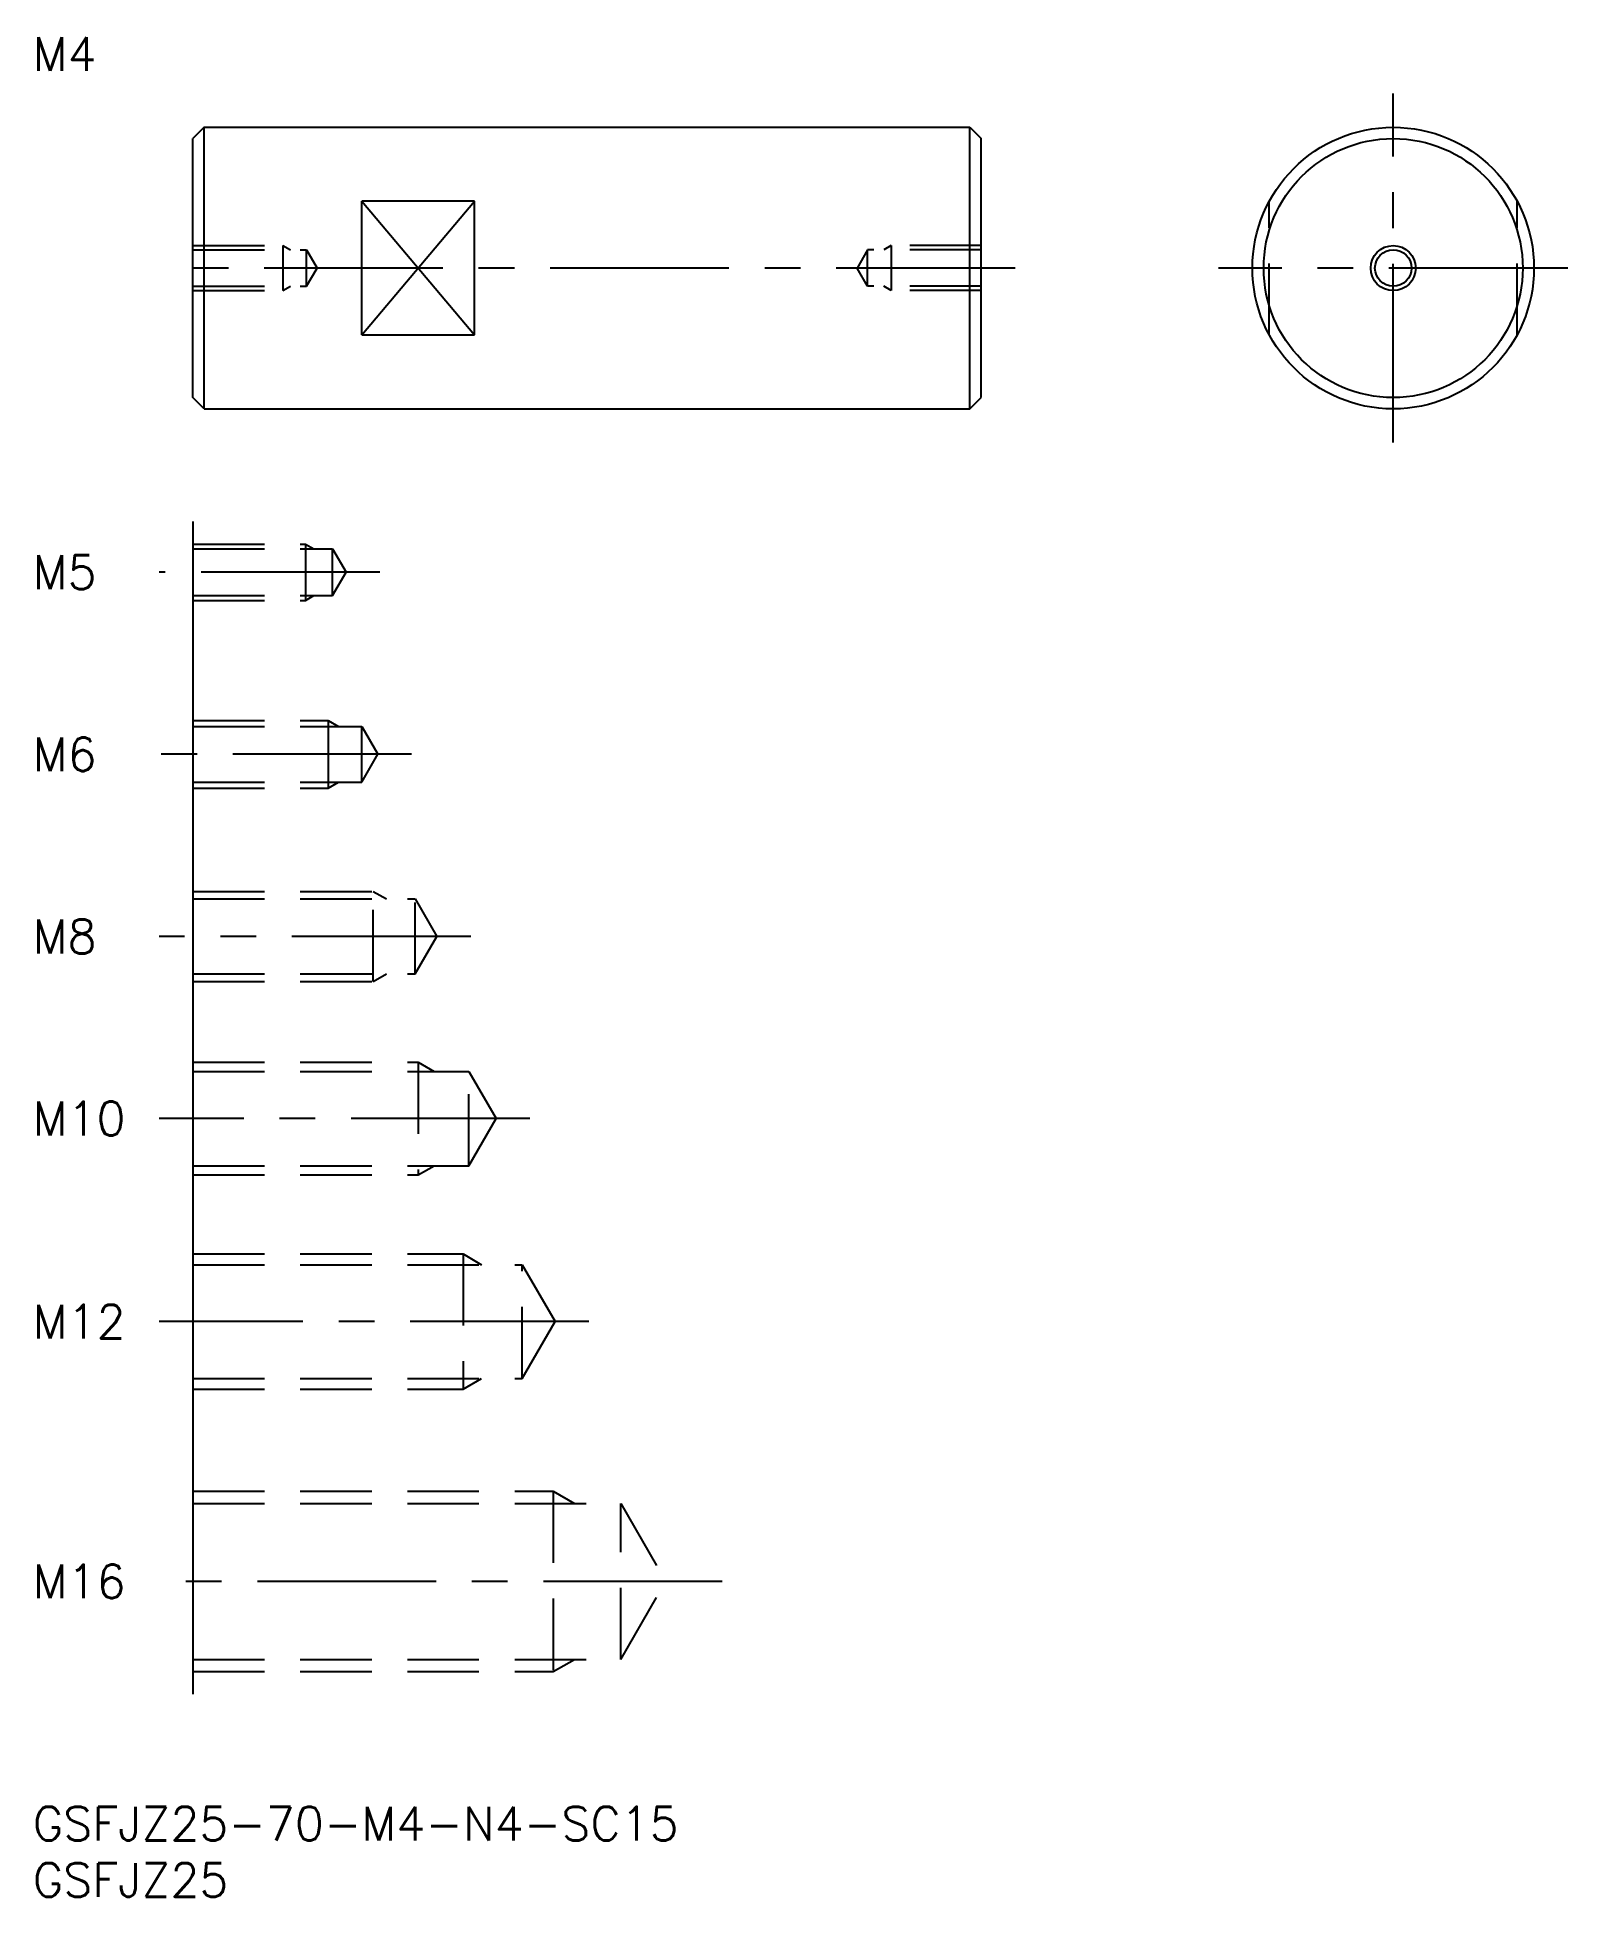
# Model space of a CAD drawing. Extents: x 0 to 136, y -8 to 157.
import ezdxf

# ---------------------------------------------------------------- set-up
doc = ezdxf.new("R2010")
doc.units = 0
doc.header["$LTSCALE"] = 0.5
doc.linetypes.add('CENTER', pattern=[50.8, 31.75, -6.35, 6.35, -6.35])
doc.linetypes.add('DASHED', pattern=[19.05, 12.7, -6.35])
for name, color, linetype in [('MSM_CENTER', 1, 'CENTER'), ('MSM_CONTINUOUS', 7, 'CONTINUOUS'), ('MSM_DASHED', 4, 'DASHED'), ('MSM_NARROW', 5, 'CONTINUOUS'), ('MSM_PART_NUMBER', 7, 'CONTINUOUS')]:
    doc.layers.add(name, color=color, linetype=linetype)
doc.styles.get("Standard").update_dxf_attribs({"font": 'txt.shx', "height": 1.5, "bigfont": 'bigfont.shx'})

# ---------------------------------------------------------------- blocks, each defined once
blk = doc.blocks.new('*U27')
at = {"layer": 'MSM_PART_NUMBER'}
blk.add_text('GSFJZ25-70-M4-N4-SC15', height=3, dxfattribs=at).set_placement((0, -3))
blk = doc.blocks.new('*U28')
at = {"layer": 'MSM_PART_NUMBER'}
blk.add_text('GSFJZ25', height=3, dxfattribs=at).set_placement((0, -8))

msp = doc.modelspace()

# ---------------------------------------------------------------- linework, layer by layer
at = {"layer": 'MSM_CENTER'}
for p, q in [((120.79, 121.1), (120.79, 152.1)), ((87.21, 136.6), (11.21, 136.6)), ((136.29, 136.6), (105.29, 136.6)), ((30.81, 109.6), (11.21, 109.6)), ((33.63, 93.43), (11.21, 93.43)), ((38.88, 77.26), (11.21, 77.26)), ((44.13, 61.1), (11.21, 61.1)), ((49.38, 43.07), (11.21, 43.07)), ((61.21, 20), (11.21, 20))]:
    msp.add_line(p, q, dxfattribs=at)
at = {"layer": 'MSM_CONTINUOUS'}
for p, q in [((15.21, 149.1), (14.21, 148.1)), ((15.21, 124.1), (15.21, 149.1)), ((15.21, 149.1), (83.21, 149.1)), ((83.21, 149.1), (84.21, 148.1)), ((83.21, 124.1), (83.21, 149.1)), ((14.21, 125.1), (14.21, 148.1)), ((84.21, 125.1), (84.21, 148.1)), ((29.21, 130.66), (29.21, 142.54)), ((39.21, 142.54), (29.21, 142.54)), ((39.21, 130.66), (39.21, 142.54)), ((29.21, 130.66), (39.21, 130.66)), ((15.21, 124.1), (14.21, 125.1)), ((15.21, 124.1), (83.21, 124.1)), ((83.21, 124.1), (84.21, 125.1)), ((14.21, 114.1), (14.21, 10))]:
    msp.add_line(p, q, dxfattribs=at)
for radius in [12.5, 11.5, 1.62]:
    msp.add_circle((120.79, 136.6), radius, dxfattribs=at)
at = {"layer": 'MSM_DASHED'}
for p, q in [((109.79, 130.66), (109.79, 142.54)), ((131.79, 130.66), (131.79, 142.54)), ((14.21, 138.6), (22.21, 138.6)), ((14.21, 138.22), (24.31, 138.22)), ((22.21, 138.6), (22.21, 134.6)), ((22.21, 138.6), (22.87, 138.22)), ((24.31, 134.98), (24.31, 138.22)), ((24.31, 138.22), (25.25, 136.6)), ((74.11, 138.22), (73.18, 136.6)), ((74.11, 134.98), (74.11, 138.22)), ((84.21, 138.22), (74.11, 138.22)), ((76.21, 138.6), (75.56, 138.22)), ((84.21, 138.6), (76.21, 138.6)), ((76.21, 138.6), (76.21, 134.6)), ((24.31, 134.98), (25.25, 136.6)), ((74.11, 134.98), (73.18, 136.6)), ((14.21, 134.98), (24.31, 134.98)), ((14.21, 134.6), (22.21, 134.6)), ((22.21, 134.6), (22.87, 134.98)), ((84.21, 134.98), (74.11, 134.98)), ((76.21, 134.6), (75.56, 134.98)), ((84.21, 134.6), (76.21, 134.6)), ((14.21, 112.1), (24.21, 112.1)), ((14.21, 111.67), (26.61, 111.67)), ((24.21, 112.1), (24.21, 107.1)), ((24.21, 112.1), (24.96, 111.67)), ((26.61, 107.53), (26.61, 111.67)), ((26.61, 111.67), (27.81, 109.6)), ((26.61, 107.53), (27.81, 109.6)), ((14.21, 107.53), (26.61, 107.53)), ((24.21, 107.1), (24.96, 107.53)), ((14.21, 107.1), (24.21, 107.1)), ((14.21, 96.43), (26.21, 96.43)), ((14.21, 95.89), (29.21, 95.89)), ((26.21, 96.43), (26.21, 90.43)), ((26.21, 96.43), (27.15, 95.89)), ((29.21, 90.97), (29.21, 95.89)), ((29.21, 95.89), (30.63, 93.43)), ((29.21, 90.97), (30.63, 93.43)), ((14.21, 90.97), (29.21, 90.97)), ((26.21, 90.43), (27.15, 90.97)), ((14.21, 90.43), (26.21, 90.43)), ((14.21, 81.26), (30.21, 81.26)), ((30.21, 73.26), (30.21, 81.26)), ((30.21, 81.26), (31.39, 80.59)), ((14.21, 80.59), (33.96, 80.59)), ((33.96, 73.94), (33.96, 80.59)), ((33.96, 80.59), (35.88, 77.26)), ((33.96, 73.94), (35.88, 77.26)), ((14.21, 73.94), (33.96, 73.94)), ((14.21, 73.26), (30.21, 73.26)), ((30.21, 73.26), (31.39, 73.94)), ((14.21, 66.1), (34.21, 66.1)), ((34.21, 66.1), (34.21, 56.1)), ((34.21, 66.1), (35.62, 65.28)), ((14.21, 65.28), (38.71, 65.28)), ((38.71, 56.91), (38.71, 65.28)), ((38.71, 65.28), (41.13, 61.1)), ((38.71, 56.91), (41.13, 61.1)), ((14.21, 56.91), (38.71, 56.91)), ((34.21, 56.1), (35.62, 56.91)), ((14.21, 56.1), (34.21, 56.1)), ((14.21, 49.07), (38.21, 49.07)), ((14.21, 48.12), (43.46, 48.12)), ((38.21, 49.07), (38.21, 37.07)), ((38.21, 49.07), (39.85, 48.12)), ((43.46, 38.02), (43.46, 48.12)), ((43.46, 48.12), (46.38, 43.07)), ((43.46, 38.02), (46.38, 43.07)), ((14.21, 38.02), (43.46, 38.02)), ((38.21, 37.07), (39.85, 38.02)), ((14.21, 37.07), (38.21, 37.07)), ((14.21, 28), (46.21, 28)), ((14.21, 26.92), (52.21, 26.92)), ((46.21, 28), (48.09, 26.92)), ((46.21, 28), (46.21, 12)), ((52.21, 13.08), (52.21, 26.92)), ((52.21, 26.92), (56.21, 20)), ((52.21, 13.08), (56.21, 20)), ((14.21, 13.08), (52.21, 13.08)), ((14.21, 12), (46.21, 12)), ((46.21, 12), (48.09, 13.08))]:
    msp.add_line(p, q, dxfattribs=at)
at = {"layer": 'MSM_NARROW'}
for p, q in [((29.21, 142.54), (39.21, 130.66)), ((29.21, 130.66), (39.21, 142.54))]:
    msp.add_line(p, q, dxfattribs=at)
msp.add_circle((120.79, 136.6), 2, dxfattribs=at)

# ---------------------------------------------------------------- block references
at = {"layer": 'MSM_CONTINUOUS'}
for name in ['*U27', '*U28']:
    msp.add_blockref(name, (0, 0), dxfattribs=at)

# ---------------------------------------------------------------- texts
at = {"layer": 'MSM_PART_NUMBER'}
for s, p in [('M4', (0, 154.1)), ('M5', (0, 108.1)), ('M6', (0, 91.93)), ('M8', (0, 75.76)), ('M10', (0, 59.6)), ('M12', (0, 41.57)), ('M16', (0, 18.5))]:
    msp.add_text(s, height=3, dxfattribs=at).set_placement(p)

doc.saveas('drawing.dxf')
